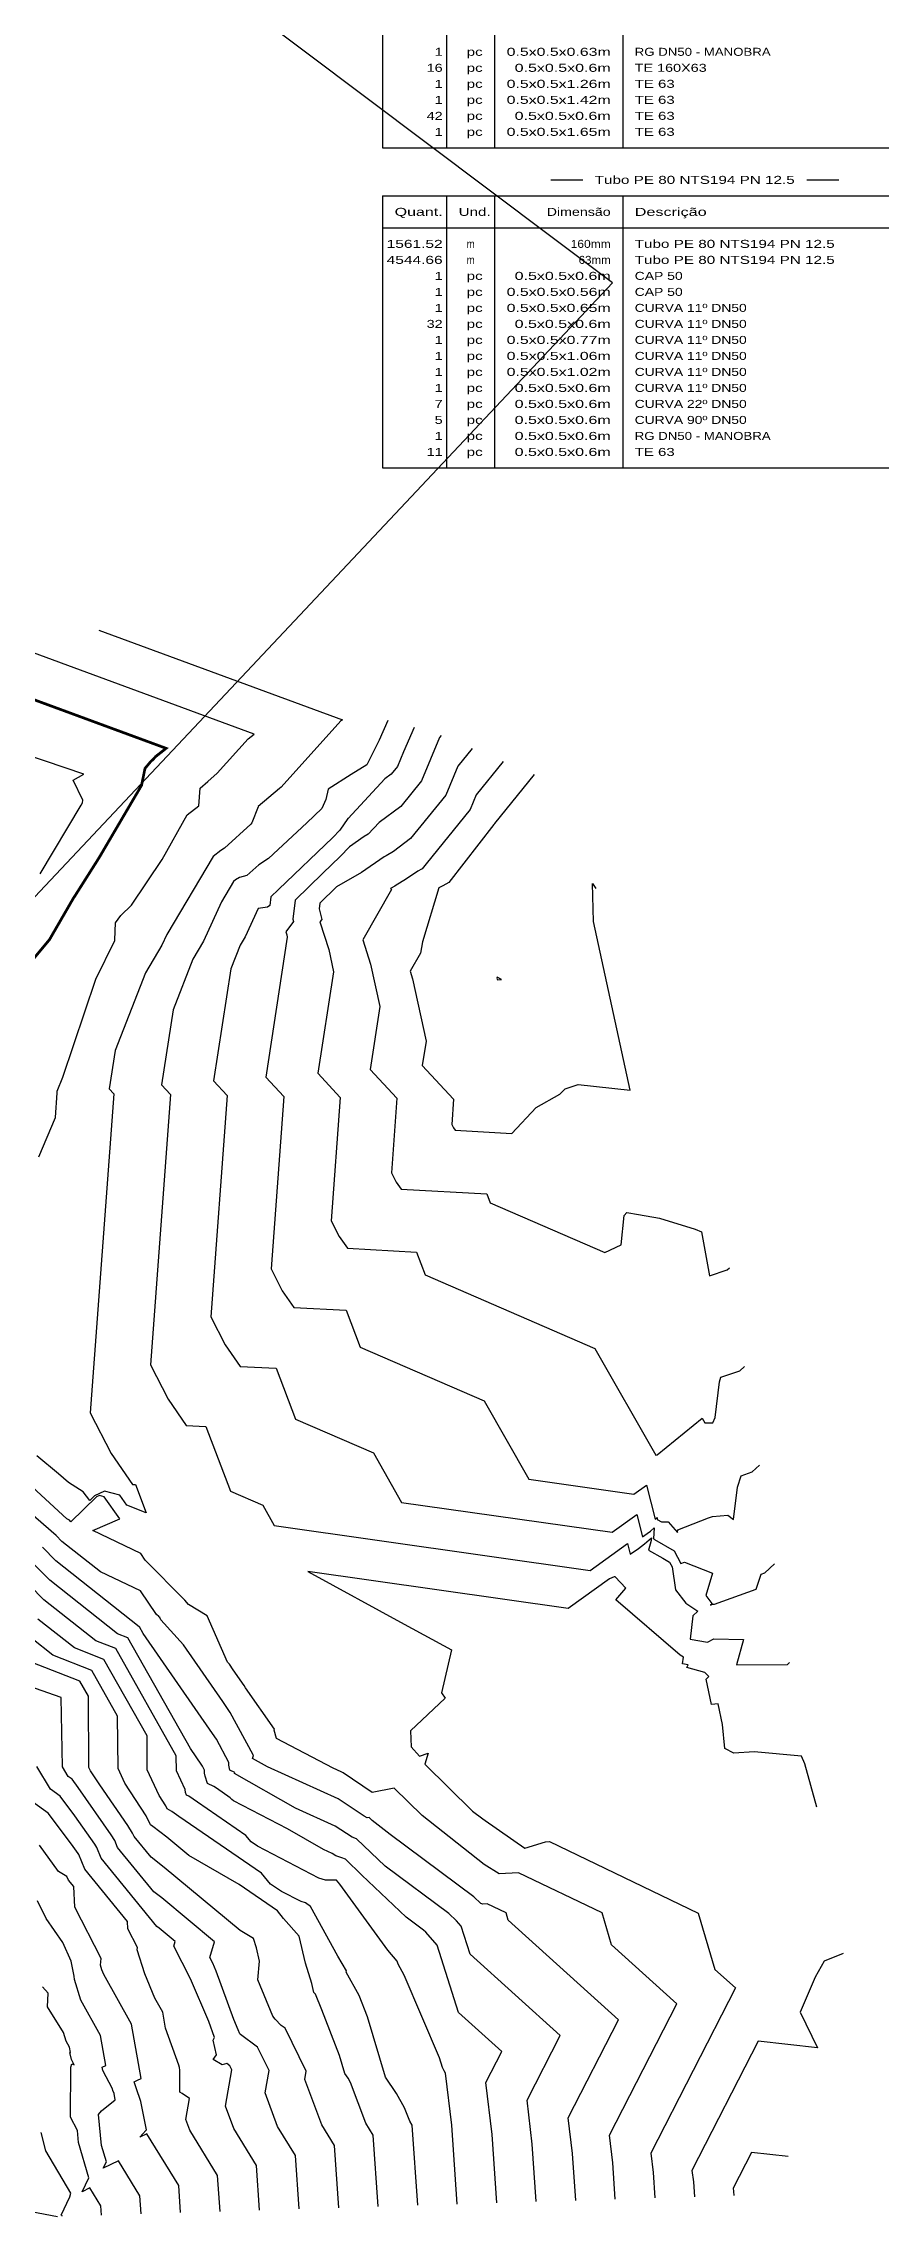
# Model space of a CAD drawing. Extents: x 360931 to 362237, y 7351473 to 7352200.
# Drawn here: x 361971.2 to 362075.8, y 7351659.9 to 7351931.4 of the extents above; entities that cross this region are included whole.
import ezdxf

# ---------------------------------------------------------------- set-up
doc = ezdxf.new("R2010")
doc.units = 0
for name, color, linetype in [('A_Curvas Mestras', 32, 'Continuous'), ('C-TOPO-MAJR', 9, 'Continuous'), ('C-TOPO-MINR', 8, 'Continuous'), ('LISTAGEM_LINHA', 7, 'Continuous'), ('LISTAGEM_TEXTO', 7, 'Continuous')]:
    doc.layers.add(name, color=color, linetype=linetype)
doc.styles.add('ROMANS', font='arial.ttf', dxfattribs={"height": 2})

msp = doc.modelspace()

# ---------------------------------------------------------------- linework, layer by layer
at = {"layer": 'A_Curvas Mestras', "color": 9, "true_color": 0xd19cc7, "const_width": 0.34, "elevation": 100, "flags": 128}
msp.add_lwpolyline([(361969.07, 7351816.04), (361971.91, 7351819.45), (361974.96, 7351824.73), (361975.02, 7351824.8), (361977.93, 7351829.4), (361978.16, 7351829.77), (361983.42, 7351838.73), (361983.85, 7351840.85), (361984.57, 7351841.71), (361984.86, 7351841.97), (361985.18, 7351842.33), (361986.49, 7351843.36), (361930.13, 7351864.11)], dxfattribs=at)
at = {"layer": 'C-TOPO-MAJR', "color": 9, "linetype": 'Continuous', "lineweight": -3}
for points, elevation in [([(362020.87, 7351844.97), (362020.65, 7351844.7), (362018.42, 7351839.29), (362015.84, 7351836.11), (362013.12, 7351834.1), (362011.75, 7351832.62), (362011.24, 7351832.33), (362009.42, 7351831.07), (362008.25, 7351829.84), (362006.09, 7351827.77), (362002.63, 7351824.4), (362002.33, 7351822.02), (362002.41, 7351821.7), (362001.45, 7351820.42), (362001.56, 7351820.05), (362001.63, 7351819.75), (361998.95, 7351802.27), (362001.19, 7351799.86), (361999.6, 7351778.32), (362001, 7351775.58), (362002.45, 7351773.5), (362009.01, 7351773.14), (362010.76, 7351768.54), (362026.24, 7351761.82), (362031.82, 7351752.04), (362044.96, 7351750.17), (362046.51, 7351751.28), (362047.6, 7351747.02), (362047.7, 7351747.09), (362047.77, 7351747.15), (362047.85, 7351747.22), (362047.84, 7351746.98), (362048.39, 7351746.69), (362049.23, 7351746.7), (362050.38, 7351745.37), (362050.45, 7351745.69), (362054.27, 7351747.19), (362054.76, 7351747.38), (362056.68, 7351747.54), (362057.39, 7351746.97), (362057.88, 7351751.01), (362058.34, 7351752.46), (362059.75, 7351752.93), (362060.65, 7351753.78)], 110), ([(362032.75, 7351661.75), (362032.25, 7351668.94), (362031.6, 7351674.44), (362035.73, 7351682.5), (362024.47, 7351692.66), (362023.37, 7351696.15), (362022.78, 7351696.82), (362021.81, 7351697.75), (362013.85, 7351703.67), (362010.27, 7351707.09), (362009.73, 7351707.27), (362007.63, 7351708.66), (362002.67, 7351710.91), (361995.05, 7351715.25), (361995.09, 7351715.39), (361994.47, 7351715.67), (361994.33, 7351716.27), (361994.33, 7351716.62), (361992.78, 7351719.52), (361992.27, 7351720.25), (361983.64, 7351732.76), (361983.18, 7351733.56), (361983.11, 7351733.59), (361972.72, 7351741.81), (361971.04, 7351743.51)], 110), ([(362008.06, 7351660.98), (362007.52, 7351668.77), (362005.93, 7351671.34), (362003.82, 7351677), (362004, 7351678.03), (362001.37, 7351683.41), (362000.88, 7351683.77), (362000.1, 7351684.54), (361999.82, 7351684.94), (361997.96, 7351689.46), (361998.18, 7351691.8), (361997.79, 7351693.48), (361997.43, 7351694.64), (361995.74, 7351695.62), (361986.26, 7351703.5), (361984.6, 7351704.78), (361982.48, 7351707.38), (361982.3, 7351707.79), (361981.72, 7351708.74), (361978.19, 7351713.81), (361977.03, 7351715.6), (361976.85, 7351716), (361976.77, 7351724.9), (361975.7, 7351726.78), (361969.63, 7351729.15)], 120), ([(361983.36, 7351660.22), (361983.21, 7351662.48), (361980.52, 7351666.84), (361978.63, 7351665.92), (361979.02, 7351666.72), (361978.42, 7351668.77), (361978.02, 7351672.63), (361978.42, 7351673.07), (361980.14, 7351674.48), (361979.99, 7351675.26), (361979.85, 7351675.65), (361979.8, 7351675.82), (361978.59, 7351678.12), (361978.48, 7351678.54), (361978.95, 7351678.76), (361978.29, 7351682.49), (361975.81, 7351686.93), (361975.03, 7351689.52), (361974.98, 7351689.93), (361974.63, 7351691.8), (361973.59, 7351694.13), (361971.51, 7351697.12), (361970.41, 7351699.35)], 130), ([(362064.24, 7351667.37), (362059.65, 7351667.87), (362057.37, 7351663.41), (362057.41, 7351663.02), (362057.45, 7351662.51)], 100)]:
    msp.add_lwpolyline(points, dxfattribs=dict(at, elevation=elevation))
at = {"layer": 'C-TOPO-MINR', "color": 8, "linetype": 'Continuous', "lineweight": -3}
for points, elevation in [([(361970.58, 7351792.29), (361972.66, 7351797.23), (361972.89, 7351800.31), (361972.86, 7351800.33), (361972.89, 7351800.52), (361973.57, 7351802.26), (361977.72, 7351814.52), (361980.08, 7351819.33), (361980.1, 7351819.37), (361980.1, 7351819.41), (361980.17, 7351821.56), (361980.81, 7351822.48), (361982.18, 7351823.74), (361986, 7351829.45), (361989.14, 7351835.04), (361990.59, 7351836.18), (361990.74, 7351838.4), (361991.7, 7351839.21), (361992.86, 7351840.24), (361996.76, 7351844.56), (361997.5, 7351845.14), (361868.93, 7351892.48)], 102), ([(361970.75, 7351827.67), (361975.86, 7351836.27), (361976.02, 7351836.54), (361976.09, 7351836.87), (361974.87, 7351839.37), (361976.2, 7351840.12), (361912.75, 7351861.64)], 98), ([(361978.09, 7351858.12), (362008.52, 7351846.92), (362008.34, 7351846.78), (362000.87, 7351838.51), (362000.67, 7351838.33), (361997.99, 7351836.08), (361997.98, 7351836.03), (361997.2, 7351834.04), (361997.21, 7351834.03), (361997.07, 7351833.9), (361993.78, 7351830.87), (361993.33, 7351830.59), (361992.39, 7351829.86), (361986.57, 7351820.08), (361985.96, 7351818.75), (361983.93, 7351815.3), (361980.12, 7351805.61), (361979.38, 7351800.82), (361979.96, 7351800.19), (361977.01, 7351760.3), (361979.61, 7351755.23), (361982.29, 7351751.37), (361982.66, 7351751.35), (361984.01, 7351747.83), (361981.6, 7351748.8), (361980.72, 7351750.01), (361978.79, 7351750.53), (361977.55, 7351749.95), (361976.94, 7351749.36), (361976.13, 7351750.46), (361974.27, 7351751.6), (361973.06, 7351752.69), (361970.33, 7351754.96)], 104), ([(362014.21, 7351846.85), (362013.12, 7351844.4), (362011.57, 7351841.29), (362009.63, 7351840.1), (362006.74, 7351838.26), (362006.45, 7351836.95), (362005.97, 7351835.83), (362004.09, 7351834.06), (361999.27, 7351829.6), (361998.08, 7351828.81), (361996.57, 7351827.46), (361995.68, 7351827.22), (361995.17, 7351826.91), (361994.93, 7351826.72), (361993.41, 7351824.17), (361991.16, 7351819.28), (361989.83, 7351817.03), (361987.35, 7351810.7), (361985.91, 7351801.3), (361987.04, 7351800.08), (361984.54, 7351766.31), (361986.74, 7351762.01), (361989.01, 7351758.75), (361991.44, 7351758.61), (361994.53, 7351750.53), (361998.56, 7351748.78), (362000.01, 7351746.23), (362039.48, 7351740.63), (362044.14, 7351743.97), (362044.48, 7351742.65), (362045.54, 7351743.38), (362046.28, 7351743.94), (362047.13, 7351744.69), (362047.11, 7351744.36), (362046.76, 7351743.14), (362048.55, 7351742.17), (362049.42, 7351741.67), (362049.73, 7351741.08), (362050.17, 7351738.19), (362051.44, 7351736.52), (362052.94, 7351735.55), (362052.33, 7351734.94), (362051.99, 7351732.02), (362054.16, 7351731.64), (362054.93, 7351732.08), (362058.64, 7351732), (362057.78, 7351728.84), (362064.14, 7351728.87), (362064.4, 7351729.12)], 106), ([(362017.5, 7351845.96), (362016.16, 7351842.93), (362015.4, 7351841.08), (362014.63, 7351840.13), (362013.82, 7351839.54), (362009.25, 7351834.61), (362009.22, 7351834.6), (362008.19, 7351833.12), (362007.33, 7351832.22), (362000.53, 7351825.73), (361999.57, 7351824.79), (361999.44, 7351823.73), (361999.16, 7351823.51), (361997.99, 7351823.35), (361996.36, 7351819.81), (361995.74, 7351818.75), (361994.57, 7351815.79), (361992.43, 7351801.79), (361994.11, 7351799.97), (361992.07, 7351772.31), (361993.87, 7351768.8), (361995.73, 7351766.12), (362000.23, 7351765.88), (362002.65, 7351759.53), (362012.4, 7351755.3), (362015.92, 7351749.13), (362042.22, 7351745.4), (362045.32, 7351747.63), (362046.04, 7351744.84), (362046.62, 7351745.24), (362047.03, 7351745.55), (362047.49, 7351745.96), (362047.42, 7351744.58), (362047.46, 7351744.56), (362047.53, 7351744.48), (362049.98, 7351743.07), (362050.81, 7351741.48), (362051.27, 7351741.65), (362054.76, 7351740.3), (362053.93, 7351737.51), (362054.7, 7351736.49), (362054.73, 7351736.47), (362054.53, 7351736.28), (362054.77, 7351736.41), (362055.03, 7351736.41), (362060.25, 7351738.27), (362060.85, 7351740.15), (362061.31, 7351740.31), (362062.53, 7351741.45)], 108), ([(362024.74, 7351843.35), (362022.94, 7351841.12), (362021.45, 7351837.5), (362017.05, 7351832.08), (362014.89, 7351830.48), (362013.97, 7351829.93), (362013.76, 7351829.8), (362010.91, 7351827.83), (362007.79, 7351826.06), (362005.7, 7351824.02), (362005.61, 7351823.29), (362005.95, 7351821.98), (362005.71, 7351821.67), (362006.81, 7351818.22), (362007.41, 7351815.42), (362005.47, 7351802.76), (362008.26, 7351799.74), (362007.12, 7351784.33), (362008.13, 7351782.37), (362009.16, 7351780.88), (362017.79, 7351780.41), (362018.88, 7351777.55), (362040.08, 7351768.35), (362047.69, 7351755.01), (362047.84, 7351755.09), (362053.49, 7351759.66), (362053.81, 7351759.07), (362054.82, 7351759.06), (362055.12, 7351759.74), (362055.65, 7351764.18), (362055.83, 7351764.76), (362058.18, 7351765.55), (362058.78, 7351766.11)], 112), ([(362028.61, 7351841.73), (362025.23, 7351837.54), (362024.48, 7351835.72), (362018.97, 7351828.92), (362018.47, 7351828.28), (362018.41, 7351828.25), (362017.93, 7351828.01), (362016.4, 7351826.95), (362015.24, 7351826.25), (362015.08, 7351826.14), (362014.54, 7351825.83), (362014.67, 7351825.72), (362011.09, 7351819.41), (362012.05, 7351816.38), (362013.19, 7351811.08), (362011.99, 7351803.24), (362015.34, 7351799.63), (362014.65, 7351790.33), (362015.26, 7351789.15), (362015.88, 7351788.25), (362026.57, 7351787.67), (362026.99, 7351786.55), (362041.32, 7351780.34), (362043.38, 7351781.3), (362043.75, 7351784.99), (362044.07, 7351785.35), (362045.51, 7351785.09), (362048.13, 7351784.64), (362052.61, 7351783.29), (362053.4, 7351782.95), (362054.39, 7351777.43), (362056.62, 7351778.18), (362056.9, 7351778.45)], 114), ([(362032.49, 7351840.11), (362027.52, 7351833.96), (362027.51, 7351833.93), (362027.44, 7351833.84), (362021.82, 7351826.59), (362021.07, 7351826.19), (362020.57, 7351825.93), (362018.53, 7351819.17), (362018.27, 7351817.76), (362016.99, 7351815.5), (362017.29, 7351814.55), (362018.98, 7351806.75), (362018.51, 7351803.73), (362022.41, 7351799.52), (362022.18, 7351796.34), (362022.39, 7351795.94), (362022.6, 7351795.63), (362029.71, 7351795.24), (362032.74, 7351798.49), (362035.69, 7351800.16), (362036.35, 7351800.81), (362037.99, 7351801.35), (362044.5, 7351800.63), (362039.91, 7351821.71), (362039.77, 7351826.48), (362040.21, 7351825.85)], 116), ([(362037.69, 7351661.9), (362037.29, 7351667.76), (362036.75, 7351672.23), (362043.03, 7351684.48), (362029.25, 7351696.93), (362028.98, 7351697.82), (362026.63, 7351698.96), (362026.09, 7351698.92), (362025.84, 7351698.98), (362024.94, 7351699.84), (362014.47, 7351707.63), (362012.23, 7351709.39), (362011.87, 7351709.74), (362011.6, 7351709.69), (362011.23, 7351709.93), (362008.01, 7351712.06), (361999.17, 7351716.07), (361997.3, 7351717.14), (361997.4, 7351717.51), (361997.37, 7351717.52), (361997.36, 7351717.55), (361997.36, 7351717.56), (361994.51, 7351722.89), (361993.58, 7351724.23), (361988.67, 7351731.34), (361985.84, 7351734.45), (361985.7, 7351734.75), (361985.58, 7351734.82), (361985.56, 7351734.85), (361985.3, 7351735.11), (361983.3, 7351738.06), (361978.27, 7351740.43), (361973.47, 7351744.23), (361972.73, 7351744.98), (361967.32, 7351749.69)], 108), ([(362042.63, 7351662.05), (362042.32, 7351666.58), (362041.91, 7351670.03), (362050.33, 7351686.47), (362042.16, 7351693.85), (362040.99, 7351697.82), (362030.51, 7351702.85), (362028.12, 7351702.71), (362028.1, 7351702.71), (362026.25, 7351703.89), (362018.51, 7351709.98), (362014.99, 7351713.43), (362012.26, 7351712.89), (362008.61, 7351715.32), (362008.38, 7351715.47), (362007.37, 7351715.93), (362000.28, 7351719.63), (362000, 7351720.66), (362000.04, 7351720.79), (361996.41, 7351725.94), (361996.24, 7351726.25), (361994.88, 7351728.21), (361994.42, 7351728.89), (361994.15, 7351729.18), (361991.62, 7351734.94), (361989.29, 7351736.38), (361988.82, 7351736.89), (361983.89, 7351741.92), (361983.33, 7351742.75), (361977.32, 7351745.6), (361980.7, 7351747.09), (361978.73, 7351749.81), (361978.16, 7351749.97), (361977.8, 7351749.8), (361974.57, 7351746.7), (361974.43, 7351746.89), (361974.1, 7351747.09), (361969.26, 7351751.51)], 106), ([(362027.82, 7351661.6), (362027.22, 7351670.13), (362026.44, 7351676.64), (362028.43, 7351680.51), (362023.02, 7351685.39), (362020.38, 7351693.78), (362018.94, 7351695.41), (362018.67, 7351695.67), (362016.48, 7351697.3), (362010.95, 7351702.56), (362008.91, 7351704.56), (362008.47, 7351704.69), (362007.71, 7351704.95), (362007.25, 7351705.26), (362006.17, 7351705.75), (362001.65, 7351708.32), (361994.93, 7351711.84), (361994.7, 7351711.99), (361994.51, 7351712.22), (361992.77, 7351713.42), (361992.45, 7351713.64), (361991.67, 7351713.99), (361991.38, 7351714.9), (361991.3, 7351715.29), (361991.3, 7351715.67), (361991.04, 7351716.15), (361990.96, 7351716.27), (361989.52, 7351718.35), (361981.69, 7351732.21), (361980.41, 7351732.7), (361971.96, 7351739.39), (361969.34, 7351742.03)], 112), ([(362022.88, 7351661.44), (362022.19, 7351671.31), (362021.42, 7351677.79), (362021.24, 7351678.1), (362021.02, 7351678.49), (362020.64, 7351679.72), (362016.26, 7351690.03), (362015.49, 7351691.42), (362015.36, 7351691.78), (362014.2, 7351693.16), (362008.18, 7351701.4), (362007.8, 7351701.92), (362006.42, 7351701.91), (362005.56, 7351702.18), (361997.93, 7351706.18), (361997.12, 7351706.71), (361996.47, 7351707.51), (361990.42, 7351711.65), (361989.31, 7351712.43), (361989.03, 7351712.55), (361988.93, 7351712.87), (361988.86, 7351713.26), (361987.78, 7351715.59), (361987.76, 7351717.46), (361980.19, 7351730.85), (361977.72, 7351731.82), (361971.2, 7351736.96), (361967.65, 7351740.56)], 114), ([(362067.8, 7351711.04), (362066.3, 7351716.45), (362065.91, 7351717.43), (362059.99, 7351717.96), (362057.45, 7351717.78), (362056.3, 7351718.39), (362056.02, 7351721.39), (362055.47, 7351723.94), (362054.63, 7351723.88), (362053.99, 7351727.03), (362054.33, 7351727.38), (362053.8, 7351727.87), (362051.55, 7351728.48), (362051.73, 7351728.83), (362051.04, 7351728.95), (362051.14, 7351729.78), (362050.73, 7351730.05), (362042.7, 7351736.93), (362043.96, 7351738.39), (362042.63, 7351739.84), (362042.47, 7351739.81), (362041.9, 7351739.56), (362036.74, 7351735.86), (362004.21, 7351740.48), (362016.26, 7351733.91), (362022.17, 7351730.68), (362020.92, 7351725.32), (362021.35, 7351724.66), (362017.02, 7351720.57), (362017.11, 7351718.56), (362018.16, 7351717.41), (362019.25, 7351717.79), (362018.82, 7351716.41), (362024.8, 7351710.56), (362026.06, 7351709.57), (362026.38, 7351709.36), (362031.3, 7351705.92), (362033.92, 7351706.71), (362034.4, 7351706.74), (362053, 7351697.81), (362055.08, 7351690.77), (362057.63, 7351688.46), (362047.06, 7351667.82), (362047.35, 7351665.39), (362047.57, 7351662.21)], 104), ([(362017.94, 7351661.29), (362017.24, 7351671.29), (362016.93, 7351671.8), (362016.3, 7351673.48), (362015.3, 7351675.26), (362013.89, 7351677.29), (362011.64, 7351684.82), (362010.61, 7351687.5), (362008.98, 7351690.42), (362009.05, 7351690.58), (362007.93, 7351692.43), (362004.53, 7351698.61), (362003.9, 7351699.07), (362003.36, 7351699.24), (362000.93, 7351700.51), (361999.55, 7351701.43), (361998.43, 7351702.8), (361988.08, 7351709.89), (361987.21, 7351710.49), (361986.64, 7351710.84), (361986.47, 7351711.2), (361985.63, 7351712.5), (361984.14, 7351715.72), (361984.1, 7351719.94), (361978.7, 7351729.49), (361975.02, 7351730.93), (361970.45, 7351734.54)], 116), ([(362013, 7351661.14), (362012.38, 7351670.03), (362011.43, 7351671.57), (362009.53, 7351676.65), (362009.24, 7351677.17), (362008.82, 7351677.77), (362008.16, 7351679.99), (362005.95, 7351685.73), (362005.14, 7351687.65), (362004.97, 7351687.88), (362004.71, 7351689), (362003.91, 7351691.53), (362003.12, 7351694.92), (362001.18, 7351697.13), (362000.39, 7351698.08), (361995.61, 7351701.36), (361989.33, 7351705), (361986.57, 7351707.3), (361984.84, 7351708.64), (361984.53, 7351708.82), (361983.98, 7351709.95), (361981.33, 7351714.05), (361980.49, 7351715.86), (361980.43, 7351722.42), (361977.2, 7351728.13), (361972.32, 7351730.04), (361969.69, 7351732.12)], 118), ([(362003.12, 7351660.83), (362002.65, 7351667.51), (362000.43, 7351671.12), (361998.86, 7351675.34), (361999.35, 7351678.12), (361997.92, 7351681.06), (361995.77, 7351682.65), (361995.7, 7351682.71), (361995.48, 7351683.23), (361994.96, 7351684.5), (361992.75, 7351690.56), (361992.34, 7351691.53), (361991.96, 7351692.27), (361992.55, 7351694.21), (361985.94, 7351699.71), (361984.97, 7351700.46), (361980.42, 7351706.01), (361980.06, 7351706.89), (361979.64, 7351707.58), (361975.51, 7351713.5), (361974.74, 7351714.53), (361974.23, 7351714.89), (361973.54, 7351716.07), (361973.37, 7351724.74), (361967.79, 7351726.7)], 122), ([(361998.18, 7351660.68), (361997.79, 7351666.25), (361994.94, 7351670.89), (361993.9, 7351673.67), (361994.7, 7351678.22), (361994.46, 7351678.71), (361994.07, 7351679), (361993.49, 7351678.85), (361992.38, 7351679.52), (361992.79, 7351680.08), (361992.35, 7351681.92), (361992.54, 7351682.25), (361991.81, 7351684.25), (361989.53, 7351689.59), (361987.44, 7351693.67), (361987.62, 7351694.26), (361985.63, 7351695.91), (361985.34, 7351696.14), (361978.37, 7351704.65), (361977.81, 7351706), (361977.56, 7351706.41), (361975.08, 7351709.96), (361973.23, 7351712.42), (361972.03, 7351713.28), (361970.35, 7351716.13)], 124), ([(361993.24, 7351660.52), (361992.93, 7351665), (361989.44, 7351670.66), (361988.94, 7351672.01), (361989.4, 7351674.64), (361988.49, 7351675.25), (361988.22, 7351675.44), (361988.22, 7351675.94), (361988.22, 7351678.17), (361988.16, 7351678.52), (361988.09, 7351678.79), (361986.42, 7351683.42), (361986.07, 7351685.4), (361985.07, 7351687.17), (361983.81, 7351690.23), (361982.88, 7351693.19), (361982.91, 7351693.5), (361981.72, 7351695.83), (361981.67, 7351696.76), (361976.32, 7351703.29), (361975.56, 7351705.11), (361975.48, 7351705.24), (361974.65, 7351706.43), (361971.73, 7351710.31), (361969.82, 7351711.68)], 126), ([(361988.3, 7351660.37), (361988.07, 7351663.74), (361984.07, 7351670.22), (361983.19, 7351669.79), (361983.94, 7351670.62), (361984.05, 7351670.71), (361983.35, 7351674.24), (361982.73, 7351675.97), (361982.51, 7351676.71), (361982.92, 7351676.91), (361983.39, 7351677.13), (361982.18, 7351683.94), (361978.71, 7351690.12), (361978.47, 7351690.71), (361978.29, 7351691.28), (361978.36, 7351692.13), (361975.08, 7351698.56), (361974.94, 7351701.11), (361974.27, 7351701.93), (361974.08, 7351702.38), (361973.05, 7351702.99), (361970.65, 7351706.3)], 128), ([(362071.1, 7351692.75), (362068.73, 7351691.8), (362067.59, 7351689.81), (362065.71, 7351685.4), (362067.89, 7351680.98), (362060.5, 7351681.79), (362052.21, 7351665.62), (362052.38, 7351664.21), (362052.51, 7351662.36)], 102), ([(361978.42, 7351660.07), (361978.34, 7351661.22), (361976.97, 7351663.45), (361976.01, 7351662.98), (361976.83, 7351664.72), (361975.55, 7351669.14), (361975.4, 7351670.62), (361974.53, 7351672.31), (361974.57, 7351678.54), (361974.72, 7351678.96), (361975.01, 7351678.85), (361974.66, 7351679.52), (361974.44, 7351680.36), (361974.52, 7351680.4), (361974.41, 7351681.04), (361973.98, 7351681.81), (361973.65, 7351682.88), (361971.65, 7351686.09), (361971.74, 7351687.79), (361971.05, 7351688.58)], 132), ([(361890.21, 7351675.53), (361972.93, 7351659.88), (361972.93, 7351659.88)], 134), ([(361973.48, 7351659.91), (361973.48, 7351659.96), (361973.42, 7351660.06), (361973.38, 7351660.04), (361974.47, 7351662.35), (361974.57, 7351662.81), (361971.45, 7351668.1), (361970.86, 7351670.39)], 134)]:
    msp.add_lwpolyline(points, dxfattribs=dict(at, elevation=elevation))
at = {"layer": 'C-TOPO-MINR', "color": 8, "linetype": 'Continuous', "lineweight": -3, "elevation": 118}
msp.add_lwpolyline([(362027.84, 7351814.65), (362027.9, 7351814.42), (362028.41, 7351814.48), (362027.85, 7351814.75), (362027.84, 7351814.65)], close=True, dxfattribs=at)
at = {"layer": 'LISTAGEM_LINHA'}
for p, q in [((362013.55, 7351992.4), (362013.55, 7351918.4)), ((362021.55, 7351992.4), (362021.55, 7351918.4)), ((362027.55, 7351992.4), (362027.55, 7351918.4)), ((362043.55, 7351992.4), (362043.55, 7351918.4)), ((362013.55, 7351918.4), (362091.55, 7351918.4)), ((362013.55, 7351912.4), (362091.55, 7351912.4)), ((362013.55, 7351912.4), (362013.55, 7351878.4)), ((362021.55, 7351912.4), (362021.55, 7351878.4)), ((362027.55, 7351912.4), (362027.55, 7351878.4)), ((362034.55, 7351914.4), (362038.55, 7351914.4)), ((362043.55, 7351912.4), (362043.55, 7351878.4)), ((362066.55, 7351914.4), (362070.55, 7351914.4)), ((362013.55, 7351908.4), (362091.55, 7351908.4)), ((362013.55, 7351878.4), (362091.55, 7351878.4))]:
    msp.add_line(p, q, dxfattribs=at)
at = {"layer": 'LISTAGEM_TEXTO'}
msp.add_lwpolyline([(361703.8, 7351840.12), (361739.61, 7351807.77), (361747.43, 7351794.98), (361754.3, 7351785.4), (361760.41, 7351772.29), (361762.73, 7351763.89), (361765.18, 7351755.04), (361772.47, 7351743.42), (361806.4, 7351721.63), (361864.68, 7351712.85), (362042.29, 7351901.54), (361934.52, 7351982.51), (361702.17, 7352008.18), (361703.8, 7351840.12)], dxfattribs=at)

# ---------------------------------------------------------------- texts
at = {"layer": 'LISTAGEM_TEXTO', "style": 'ROMANS'}
for s, width, p in [('16', 1.287094, (362019.05, 7351927.9)), ('1', 1.287094, (362020.05, 7351929.9)), ('pc', 1.355525, (362024.05, 7351929.9)), ('pc', 1.355525, (362024.05, 7351927.9)), ('0.5x0.5x0.63m', 1.418639, (362029.05, 7351929.9)), ('0.5x0.5x0.6m', 1.430826, (362030.05, 7351927.9)), ('TE 160X63', 1.287596, (362045.05, 7351927.9)), ('RG DN50 - MANOBRA', 1.183662, (362045.05, 7351929.9)), ('1', 1.287094, (362020.05, 7351925.9)), ('pc', 1.355525, (362024.05, 7351925.9)), ('0.5x0.5x1.26m', 1.418639, (362029.05, 7351925.9)), ('TE 63', 1.341508, (362045.05, 7351925.9)), ('1', 1.287094, (362020.05, 7351923.9)), ('pc', 1.355525, (362024.05, 7351923.9)), ('0.5x0.5x1.42m', 1.418639, (362029.05, 7351923.9)), ('TE 63', 1.341508, (362045.05, 7351923.9)), ('42', 1.287094, (362019.05, 7351921.9)), ('1', 1.287094, (362020.05, 7351919.9)), ('pc', 1.355525, (362024.05, 7351921.9)), ('pc', 1.355525, (362024.05, 7351919.9)), ('0.5x0.5x1.65m', 1.418639, (362029.05, 7351919.9)), ('0.5x0.5x0.6m', 1.430826, (362030.05, 7351921.9)), ('TE 63', 1.341508, (362045.05, 7351921.9)), ('TE 63', 1.341508, (362045.05, 7351919.9)), ('Tubo PE 80 NTS194 PN 12.5', 1.364127, (362040.05, 7351913.9)), ('Quant.', 1.430709, (362015.05, 7351909.9)), ('Und.', 1.355525, (362023.05, 7351909.9)), ('Dimensão', 1.272017, (362034.05, 7351909.9)), ('Descrição', 1.449094, (362045.05, 7351909.9)), ('1561.52', 1.386195, (362014.05, 7351905.9)), ('160mm', 1.073364, (362037.05, 7351905.9)), ('Tubo PE 80 NTS194 PN 12.5', 1.364127, (362045.05, 7351905.9)), ('4544.66', 1.386195, (362014.05, 7351903.9)), ('m', 0.85932, (362024.05, 7351905.9)), ('m', 0.85932, (362024.05, 7351903.9)), ('63mm', 1.03058, (362038.05, 7351903.9)), ('Tubo PE 80 NTS194 PN 12.5', 1.364127, (362045.05, 7351903.9)), ('1', 1.287094, (362020.05, 7351901.9)), ('pc', 1.355525, (362024.05, 7351901.9)), ('0.5x0.5x0.6m', 1.430826, (362030.05, 7351901.9)), ('CAP 50', 1.246245, (362045.05, 7351901.9)), ('1', 1.287094, (362020.05, 7351899.9)), ('1', 1.287094, (362020.05, 7351897.9)), ('pc', 1.355525, (362024.05, 7351899.9)), ('0.5x0.5x0.56m', 1.418639, (362029.05, 7351899.9)), ('0.5x0.5x0.65m', 1.418639, (362029.05, 7351897.9)), ('CAP 50', 1.246245, (362045.05, 7351899.9)), ('CURVA 11º DN50', 1.238699, (362045.05, 7351897.9)), ('32', 1.287094, (362019.05, 7351895.9)), ('pc', 1.355525, (362024.05, 7351897.9)), ('pc', 1.355525, (362024.05, 7351895.9)), ('0.5x0.5x0.6m', 1.430826, (362030.05, 7351895.9)), ('CURVA 11º DN50', 1.238699, (362045.05, 7351895.9)), ('1', 1.287094, (362020.05, 7351893.9)), ('pc', 1.355525, (362024.05, 7351893.9)), ('0.5x0.5x0.77m', 1.418639, (362029.05, 7351893.9)), ('CURVA 11º DN50', 1.238699, (362045.05, 7351893.9)), ('1', 1.287094, (362020.05, 7351891.9)), ('1', 1.287094, (362020.05, 7351889.9)), ('pc', 1.355525, (362024.05, 7351891.9)), ('pc', 1.355525, (362024.05, 7351889.9)), ('0.5x0.5x1.06m', 1.418639, (362029.05, 7351891.9)), ('0.5x0.5x1.02m', 1.418639, (362029.05, 7351889.9)), ('CURVA 11º DN50', 1.238699, (362045.05, 7351891.9)), ('CURVA 11º DN50', 1.238699, (362045.05, 7351889.9)), ('1', 1.287094, (362020.05, 7351887.9)), ('pc', 1.355525, (362024.05, 7351887.9)), ('0.5x0.5x0.6m', 1.430826, (362030.05, 7351887.9)), ('CURVA 11º DN50', 1.238699, (362045.05, 7351887.9)), ('7', 1.287094, (362020.05, 7351885.9)), ('pc', 1.355525, (362024.05, 7351885.9)), ('0.5x0.5x0.6m', 1.430826, (362030.05, 7351885.9)), ('CURVA 22º DN50', 1.238699, (362045.05, 7351885.9)), ('5', 1.287094, (362020.05, 7351883.9)), ('1', 1.287094, (362020.05, 7351881.9)), ('pc', 1.355525, (362024.05, 7351883.9)), ('pc', 1.355525, (362024.05, 7351881.9)), ('0.5x0.5x0.6m', 1.430826, (362030.05, 7351883.9)), ('0.5x0.5x0.6m', 1.430826, (362030.05, 7351881.9)), ('CURVA 90º DN50', 1.238699, (362045.05, 7351883.9)), ('RG DN50 - MANOBRA', 1.183662, (362045.05, 7351881.9)), ('11', 1.287094, (362019.05, 7351879.9)), ('pc', 1.355525, (362024.05, 7351879.9)), ('0.5x0.5x0.6m', 1.430826, (362030.05, 7351879.9)), ('TE 63', 1.341508, (362045.05, 7351879.9))]:
    msp.add_text(s, height=1, dxfattribs=dict(at, width=width)).set_placement(p)

doc.saveas('drawing.dxf')
